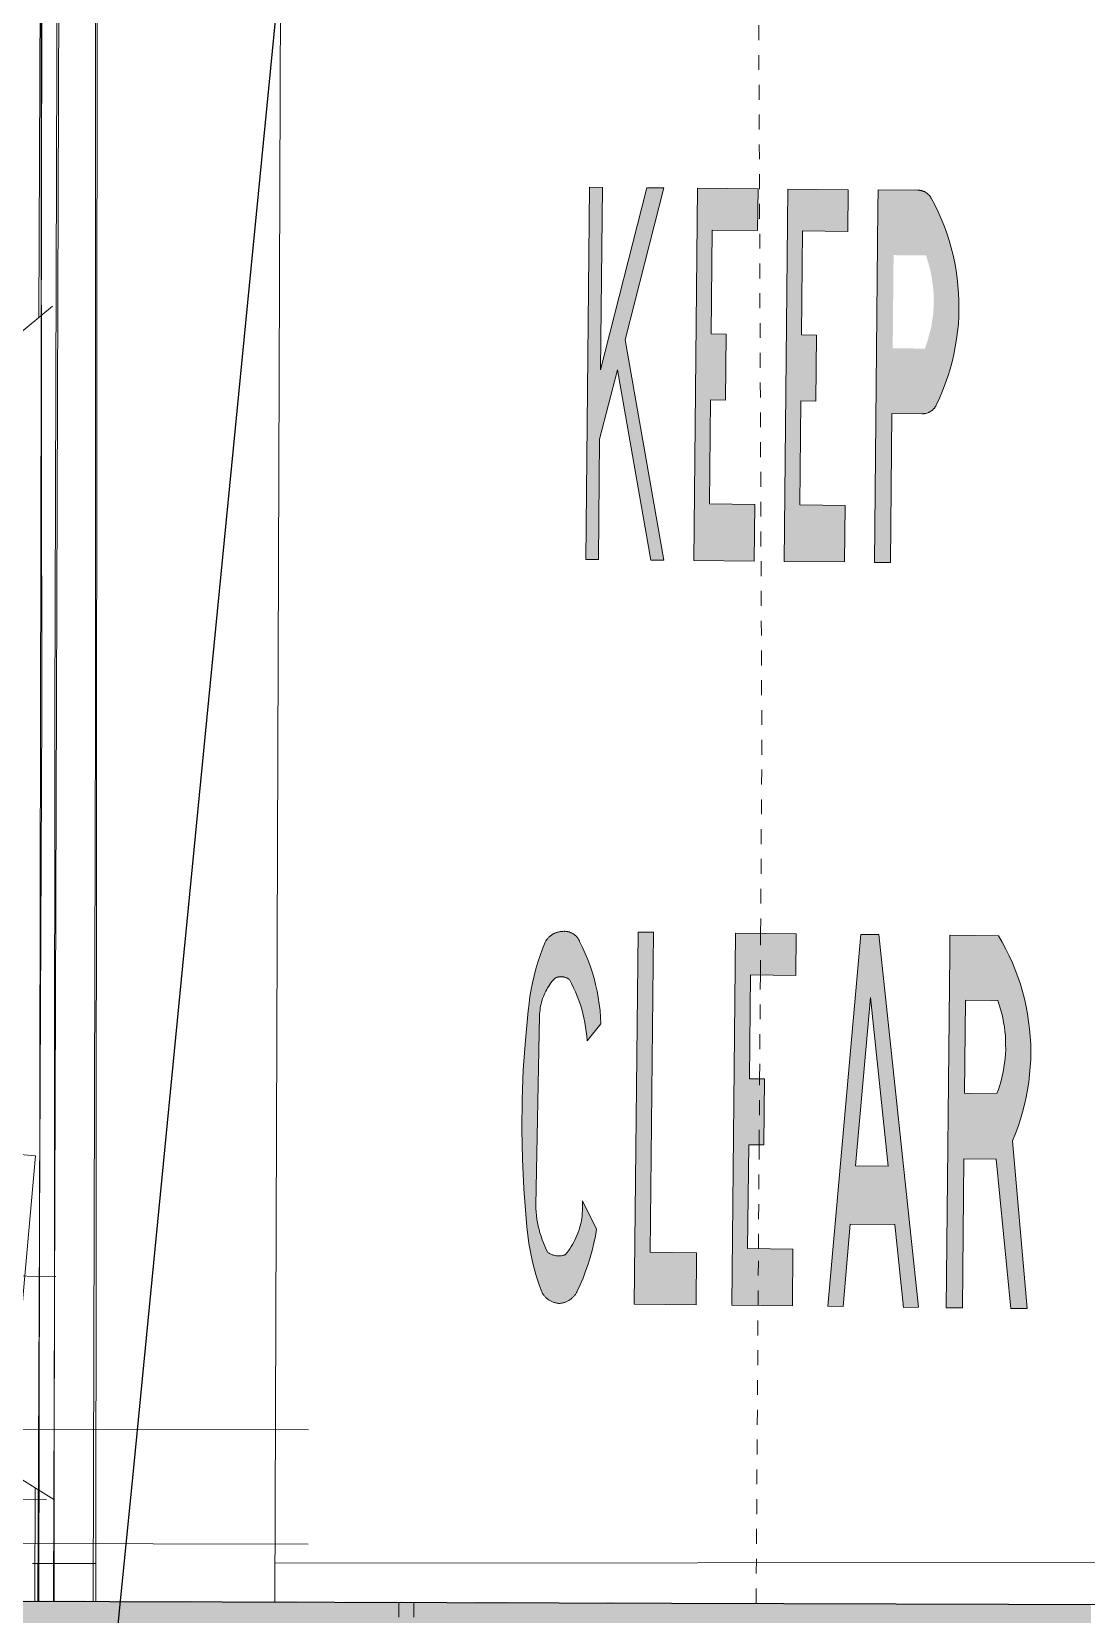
# Model space of a CAD drawing. Header units: metres. Extents: x -902 to -724, y 0 to 650.
# Drawn here: x -798.15 to -791.06, y 594.29 to 604.92 of the extents above; entities that cross this region are included whole.
import ezdxf

# ---------------------------------------------------------------- set-up
doc = ezdxf.new("R2010")
doc.units = ezdxf.units.M
doc.linetypes.add('IMPORT-LNMK-LaneLine3 _3_', pattern=[0.012, 0.003, -0.009])
doc.linetypes.add('JacobsDash', pattern=[0.0045, 0.003, -0.0015])
for name, color, linetype, lineweight in [('BRIDGE-ABUTMENT-CONC', 7, 'Continuous', 50), ('BRIDGE-FRAMING-LINE-18-HID', 7, 'JacobsDash', 15), ('D-BDGE-FLOOR', 7, 'Continuous', 50), ('D-BDGE-LINE', 7, 'Continuous', 9)]:
    doc.layers.add(name, color=color, linetype=linetype, lineweight=lineweight)

# ---------------------------------------------------------------- blocks, each defined once
blk = doc.blocks.new('T2DPAA-T2D-C3S-RW-M2D-100010_dwg-40802999-DRG-2871011 - SITE PLAN')
at = {"color": 9, "lineweight": 25, "true_color": 0xc3c3c3, "flags": 128}
for points in [[(252.737, -114.457), (254.547, -114.475), (255.215, -114.482), (257.611, -114.506), (261.78, -114.547)], [(261.781, -114.547), (262.611, -114.556), (267.61, -114.606), (272.61, -114.656), (273.034, -114.66), (273.417, -114.664)]]:
    blk.add_lwpolyline(points, dxfattribs=at)
blk = doc.blocks.new('T2DPAA-T2D-PWC-RW-M2D-100010_RoadDesign_rvt-1-DRG-2871011 - SITE PLAN')
at = {"color": 9, "lineweight": 25, "true_color": 0xc3c3c3, "rotation": 84.9723245667552}
blk.add_blockref('T2DPAA-T2D-C3S-RW-M2D-100010_dwg-40802999-DRG-2871011 - SITE PLAN', (-1807.835, 343.649), dxfattribs=at)
blk = doc.blocks.new('T2DPAA-T2D-PWA-SU-M2D-000002_dwg-40815123-DRG-2871011 - SITE PLAN')
at = {"color": 9, "linetype": 'IMPORT-LNMK-LaneLine3 _3_', "lineweight": 18, "true_color": 0xc0c0c0}
for p, q in [((45.801, 1557.849), (46.243, 1557.885)), ((46.243, 1557.885), (46.938, 1557.941)), ((46.938, 1557.941), (47.216, 1557.964)), ((42.731, 1557.6), (44.726, 1557.762)), ((44.726, 1557.762), (45.105, 1557.793)), ((45.105, 1557.793), (45.801, 1557.849))]:
    blk.add_line(p, q, dxfattribs=at)
at = {"color": 9, "lineweight": 18, "true_color": 0xc0c0c0, "flags": 128}
for points in [[(91.005, 1566.478), (89.818, 1566.384), (81.491, 1565.666), (72.578, 1564.918), (62.761, 1564.068), (60.581, 1563.886), (55.547, 1563.434), (48.283, 1562.818), (42.332, 1562.298)], [(42.354, 1562.038), (48.277, 1562.544), (55.608, 1563.187), (60.62, 1563.597), (62.797, 1563.821), (67.348, 1564.209), (69.347, 1564.37), (76.835, 1565.006), (81.632, 1565.421), (89.836, 1566.059), (91.031, 1566.175)], [(42.322, 1562.407), (48.284, 1562.905), (55.527, 1563.551), (60.593, 1563.962)]]:
    blk.add_lwpolyline(points, dxfattribs=at)
blk.add_lwpolyline([(43.302, 1562.687), (43.302, 1563.354), (44.502, 1563.354), (44.502, 1564.687), (44.102, 1564.687), (44.102, 1563.354), (45.302, 1563.354), (45.302, 1562.687)], close=True, dxfattribs=at)
at = {"color": 9, "linetype": 'IMPORT-LNMK-LaneLine3 _3_', "lineweight": 18, "true_color": 0xc0c0c0, "flags": 128}
blk.add_lwpolyline([(47.217, 1557.964), (48.436, 1558.063), (55.725, 1558.735), (61.419, 1559.15), (67.634, 1559.692), (72.953, 1560.156), (81.863, 1560.925), (90.047, 1561.62), (91.423, 1561.729)], dxfattribs=at)
blk = doc.blocks.new('ASSA_Driveway_dwg-40817344-DRG-2871011 - SITE PLAN')
at = {"lineweight": 18, "true_color": 0xc0c0c0}
for points in [[(0.656, 2.492), (2.108, 2.882), (3.146, 2.713), (3.137, 2.826), (1.893, 3.03), (3.114, 3.124), (3.107, 3.21), (0.615, 3.016), (0.622, 2.932), (1.427, 2.994), (1.901, 2.916), (0.649, 2.58)], [(-4.379, 2.774), (-4.368, 2.717), (-4.353, 2.693), (-4.342, 2.678), (-4.32, 2.66), (-4.292, 2.645), (-4.204, 2.614), (-4.184, 2.608), (-4.104, 2.587), (-3.996, 2.565), (-3.91, 2.554), (-3.86, 2.549), (-3.68, 2.661), (-3.76, 2.654), (-3.776, 2.654), (-3.825, 2.657), (-3.873, 2.666), (-3.921, 2.679), (-3.967, 2.696), (-4.01, 2.718), (-4.05, 2.744), (-4.059, 2.769), (-4.062, 2.795), (-4.058, 2.83), (-4.052, 2.848), (-4.043, 2.863), (-3.992, 2.893), (-3.936, 2.919), (-3.877, 2.941), (-3.817, 2.957), (-3.755, 2.968), (-3.618, 2.978), (-2.415, 3.056), (-2.38, 3.052), (-2.329, 3.04), (-2.296, 3.029), (-2.257, 3.01), (-2.213, 2.981), (-2.203, 2.97), (-2.195, 2.949), (-2.192, 2.923), (-2.195, 2.903), (-2.207, 2.878), (-2.275, 2.836), (-2.354, 2.797), (-2.423, 2.769), (-2.5, 2.745), (-2.605, 2.724), (-2.484, 2.642), (-2.343, 2.667), (-2.262, 2.688), (-2.192, 2.712), (-2.137, 2.733), (-2.046, 2.775), (-1.988, 2.807), (-1.925, 2.846), (-1.905, 2.868), (-1.893, 2.895), (-1.89, 2.963), (-1.898, 2.989), (-1.912, 3.015), (-1.929, 3.035), (-1.951, 3.052), (-1.97, 3.062), (-2.101, 3.097), (-2.156, 3.108), (-2.267, 3.125), (-2.341, 3.132), (-2.43, 3.135), (-2.788, 3.135), (-2.962, 3.128), (-3.137, 3.117), (-3.339, 3.098), (-3.485, 3.081), (-3.823, 3.027), (-4.001, 2.992), (-4.078, 2.971), (-4.141, 2.951), (-4.23, 2.917), (-4.316, 2.876), (-4.338, 2.86), (-4.356, 2.837), (-4.369, 2.812), (-4.378, 2.778)], [(-4.309, 1.839), (-3.96, 1.87), (-3.984, 2.177), (-1.84, 2.344), (-1.848, 2.447), (-4.341, 2.253), (-4.332, 2.146)], [(0.703, 1.887), (1.082, 1.917), (1.059, 2.22), (1.755, 2.275), (1.763, 2.174), (2.205, 2.208), (2.198, 2.309), (2.893, 2.363), (2.92, 2.06), (3.195, 2.081), (3.164, 2.487), (0.671, 2.293), (0.68, 2.18)], [(0.75, 1.283), (1.129, 1.312), (1.106, 1.616), (1.802, 1.67), (1.81, 1.569), (2.252, 1.604), (2.245, 1.704), (2.94, 1.758), (2.967, 1.455), (3.242, 1.477), (3.211, 1.882), (0.718, 1.688), (0.727, 1.575)], [(-4.258, 1.194), (-3.879, 1.223), (-3.902, 1.527), (-3.206, 1.581), (-3.198, 1.48), (-2.756, 1.514), (-2.764, 1.615), (-2.068, 1.669), (-2.045, 1.366), (-1.766, 1.388), (-1.8, 1.793), (-4.29, 1.599), (-4.281, 1.486)]]:
    blk.add_hatch(color=9, dxfattribs=at).paths.add_polyline_path(points)
h = blk.add_hatch(color=9, dxfattribs=at)
h.paths.add_polyline_path([(0.774, 0.975), (1.772, 1.053), (1.788, 0.85), (1.815, 0.787), (1.833, 0.771), (1.854, 0.761), (1.937, 0.732), (2.022, 0.708), (2.109, 0.688), (2.198, 0.674), (2.301, 0.664), (2.396, 0.661), (2.496, 0.665), (2.576, 0.672), (2.715, 0.696), (2.789, 0.714), (2.865, 0.737), (2.919, 0.755), (3.016, 0.795), (3.095, 0.834), (3.161, 0.87), (3.25, 0.929), (3.262, 0.943), (3.275, 0.967), (3.281, 1.011), (3.26, 1.277), (0.765, 1.083)])
h.paths.add_polyline_path([(2.225, 0.87), (2.208, 1.086), (2.832, 1.135), (2.849, 0.918), (2.774, 0.887), (2.7, 0.865), (2.622, 0.848), (2.542, 0.838), (2.461, 0.835), (2.38, 0.84), (2.284, 0.856), (2.227, 0.869)])
h = blk.add_hatch(color=9, dxfattribs=at)
h.paths.add_polyline_path([(-4.205, 0.449), (-4.192, 0.349), (-1.723, 0.834), (-1.733, 0.955), (-4.24, 0.956), (-4.231, 0.854), (-3.678, 0.854), (-3.655, 0.557), (-4.202, 0.45)])
h.paths.add_polyline_path([(-3.267, 0.634), (-3.284, 0.854), (-2.15, 0.853), (-3.265, 0.635)])
h = blk.add_hatch(color=9, dxfattribs=at)
h.paths.add_polyline_path([(-4.139, -0.379), (-3.024, -0.183), (-2.941, -0.207), (-2.855, -0.228), (-2.768, -0.243), (-2.679, -0.253), (-2.55, -0.258), (-2.47, -0.255), (-2.362, -0.246), (-2.278, -0.232), (-2.168, -0.208), (-2.136, -0.2), (-2.052, -0.173), (-1.968, -0.141), (-1.886, -0.104), (-1.807, -0.062), (-1.715, -0.005), (-1.661, 0.032), (-1.686, 0.358), (-4.181, 0.164), (-4.171, 0.055), (-3.174, 0.133), (-3.157, -0.084), (-4.147, -0.27), (-4.146, -0.279)])
h.paths.add_polyline_path([(-2.721, -0.05), (-2.738, 0.167), (-2.114, 0.215), (-2.097, -0.002), (-2.17, -0.031), (-2.246, -0.055), (-2.325, -0.072), (-2.405, -0.082), (-2.506, -0.083), (-2.586, -0.077), (-2.644, -0.068), (-2.719, -0.051)])
at = {"color": 9, "lineweight": 18, "true_color": 0xc0c0c0}
for p, q in [((-8.545, 32.257), (-6.139, 4.294)), ((-5.931, 10.836), (-5.374, 4.36)), ((-4.692, 8.573), (-4.495, 6.14)), ((-6.192, 8.503), (-5.995, 6.071)), ((1.915, 6.818), (5.03, 7.081)), ((-6.67, 5.965), (5.041, 6.957)), ((-6.545, 4.484), (22.907, 6.968)), ((-6.646, 5.681), (5.063, 6.701)), ((-6.681, 6.09), (-5.923, 6.154)), ((-6.392, 5.703), (-6.429, 6.127)), ((-6.286, 4.506), (-5.73, -1.752))]:
    blk.add_line(p, q, dxfattribs=at)
at = {"color": 9, "lineweight": 18, "true_color": 0xc0c0c0, "flags": 128}
for points in [[(-5.99, 6.023), (-4.692, 8.573), (-4.741, 9.165)], [(-4.692, 8.573), (-0.205, 8.962), (1.996, 6.735)], [(-6.679, 6.064), (16.904, 8.093), (22.767, 8.598)]]:
    blk.add_lwpolyline(points, dxfattribs=at)
for points in [[(3.107, 3.21), (3.114, 3.124), (1.893, 3.029), (3.137, 2.826), (3.146, 2.713), (2.108, 2.882), (0.656, 2.492), (0.649, 2.58), (1.901, 2.916), (1.427, 2.994), (0.622, 2.931), (0.615, 3.016)], [(-2.484, 2.642), (-2.44, 2.648), (-2.396, 2.655), (-2.353, 2.664), (-2.31, 2.675), (-2.267, 2.686), (-2.225, 2.7), (-2.183, 2.714), (-2.142, 2.73), (-2.102, 2.748), (-2.062, 2.767), (-2.022, 2.787), (-1.984, 2.809), (-1.946, 2.832), (-1.942, 2.833), (-1.939, 2.835), (-1.936, 2.837), (-1.933, 2.84), (-1.93, 2.842), (-1.927, 2.844), (-1.924, 2.847), (-1.921, 2.849), (-1.918, 2.852), (-1.916, 2.855), (-1.913, 2.857), (-1.911, 2.86), (-1.908, 2.863), (-1.906, 2.867), (-1.904, 2.87), (-1.902, 2.873), (-1.9, 2.876), (-1.898, 2.88), (-1.897, 2.883), (-1.895, 2.886), (-1.894, 2.89), (-1.892, 2.894), (-1.891, 2.897), (-1.89, 2.901), (-1.889, 2.905), (-1.888, 2.908), (-1.888, 2.912), (-1.887, 2.916), (-1.887, 2.92), (-1.886, 2.923), (-1.886, 2.927), (-1.886, 2.931), (-1.886, 2.935), (-1.886, 2.939), (-1.887, 2.942), (-1.887, 2.946), (-1.888, 2.95), (-1.888, 2.954), (-1.889, 2.959), (-1.89, 2.963), (-1.891, 2.968), (-1.892, 2.972), (-1.893, 2.977), (-1.895, 2.981), (-1.896, 2.985), (-1.898, 2.99), (-1.9, 2.994), (-1.902, 2.998), (-1.904, 3.002), (-1.906, 3.006), (-1.908, 3.01), (-1.911, 3.014), (-1.914, 3.017), (-1.916, 3.021), (-1.919, 3.025), (-1.922, 3.028), (-1.925, 3.031), (-1.929, 3.034), (-1.932, 3.038), (-1.935, 3.041), (-1.939, 3.043), (-1.943, 3.046), (-1.946, 3.049), (-1.95, 3.051), (-1.954, 3.054), (-1.958, 3.056), (-1.962, 3.058), (-1.966, 3.06), (-1.97, 3.062), (-2.016, 3.076), (-2.062, 3.088), (-2.108, 3.099), (-2.155, 3.109), (-2.202, 3.117), (-2.249, 3.123), (-2.296, 3.128), (-2.343, 3.132), (-2.391, 3.134), (-2.439, 3.135), (-2.638, 3.137), (-2.838, 3.134), (-3.037, 3.124), (-3.237, 3.109), (-3.435, 3.087), (-3.633, 3.06), (-3.83, 3.026), (-3.886, 3.017), (-3.942, 3.006), (-3.997, 2.994), (-4.052, 2.979), (-4.107, 2.962), (-4.161, 2.944), (-4.214, 2.923), (-4.266, 2.901), (-4.318, 2.877), (-4.322, 2.874), (-4.326, 2.871), (-4.33, 2.868), (-4.333, 2.864), (-4.337, 2.861), (-4.34, 2.857), (-4.344, 2.854), (-4.347, 2.85), (-4.35, 2.846), (-4.353, 2.842), (-4.356, 2.837), (-4.359, 2.833), (-4.361, 2.829), (-4.364, 2.824), (-4.366, 2.82), (-4.368, 2.815), (-4.37, 2.811), (-4.371, 2.806), (-4.373, 2.801), (-4.374, 2.796), (-4.376, 2.791), (-4.377, 2.786), (-4.378, 2.781), (-4.378, 2.776), (-4.379, 2.771), (-4.379, 2.766), (-4.38, 2.761), (-4.38, 2.756), (-4.379, 2.751), (-4.378, 2.746), (-4.377, 2.742), (-4.376, 2.737), (-4.374, 2.732), (-4.373, 2.727), (-4.371, 2.723), (-4.369, 2.718), (-4.367, 2.714), (-4.365, 2.71), (-4.362, 2.705), (-4.36, 2.701), (-4.357, 2.697), (-4.354, 2.693), (-4.351, 2.689), (-4.348, 2.685), (-4.345, 2.681), (-4.341, 2.678), (-4.338, 2.674), (-4.334, 2.671), (-4.33, 2.668), (-4.327, 2.665), (-4.323, 2.662), (-4.319, 2.659), (-4.315, 2.656), (-4.31, 2.653), (-4.306, 2.651), (-4.302, 2.649), (-4.297, 2.647), (-4.293, 2.645), (-4.288, 2.643), (-4.242, 2.626), (-4.196, 2.611), (-4.149, 2.598), (-4.101, 2.586), (-4.054, 2.575), (-4.006, 2.566), (-3.957, 2.559), (-3.909, 2.553), (-3.86, 2.549), (-3.68, 2.661), (-3.697, 2.659), (-3.714, 2.657), (-3.731, 2.655), (-3.747, 2.654), (-3.764, 2.654), (-3.781, 2.654), (-3.798, 2.655), (-3.815, 2.656), (-3.832, 2.658), (-3.849, 2.661), (-3.865, 2.664), (-3.882, 2.667), (-3.898, 2.672), (-3.914, 2.677), (-3.93, 2.682), (-3.946, 2.688), (-3.962, 2.694), (-3.977, 2.701), (-3.992, 2.709), (-4.007, 2.717), (-4.022, 2.725), (-4.036, 2.734), (-4.05, 2.744), (-4.052, 2.748), (-4.054, 2.752), (-4.055, 2.756), (-4.057, 2.761), (-4.058, 2.765), (-4.059, 2.769), (-4.06, 2.774), (-4.061, 2.778), (-4.061, 2.783), (-4.062, 2.787), (-4.062, 2.792), (-4.062, 2.796), (-4.062, 2.801), (-4.062, 2.805), (-4.062, 2.81), (-4.061, 2.814), (-4.06, 2.819), (-4.06, 2.823), (-4.059, 2.827), (-4.058, 2.832), (-4.056, 2.836), (-4.055, 2.84), (-4.053, 2.845), (-4.052, 2.849), (-4.05, 2.853), (-4.048, 2.857), (-4.046, 2.861), (-4.026, 2.874), (-4.005, 2.886), (-3.984, 2.897), (-3.963, 2.907), (-3.941, 2.917), (-3.919, 2.926), (-3.897, 2.934), (-3.874, 2.942), (-3.852, 2.949), (-3.829, 2.954), (-3.805, 2.96), (-3.782, 2.964), (-3.759, 2.967), (-3.735, 2.97), (-2.466, 3.056), (-2.453, 3.057), (-2.44, 3.057), (-2.427, 3.057), (-2.414, 3.056), (-2.4, 3.055), (-2.387, 3.053), (-2.374, 3.051), (-2.361, 3.049), (-2.348, 3.046), (-2.336, 3.042), (-2.323, 3.039), (-2.311, 3.034), (-2.298, 3.03), (-2.286, 3.024), (-2.274, 3.019), (-2.262, 3.013), (-2.251, 3.007), (-2.24, 3), (-2.228, 2.993), (-2.218, 2.985), (-2.207, 2.977), (-2.205, 2.975), (-2.204, 2.972), (-2.202, 2.969), (-2.201, 2.966), (-2.2, 2.964), (-2.198, 2.961), (-2.197, 2.958), (-2.196, 2.955), (-2.195, 2.952), (-2.195, 2.949), (-2.194, 2.946), (-2.193, 2.943), (-2.193, 2.94), (-2.192, 2.937), (-2.192, 2.934), (-2.192, 2.931), (-2.192, 2.928), (-2.192, 2.925), (-2.192, 2.922), (-2.192, 2.919), (-2.193, 2.916), (-2.193, 2.912), (-2.194, 2.909), (-2.194, 2.906), (-2.195, 2.903), (-2.196, 2.9), (-2.197, 2.898), (-2.198, 2.895), (-2.199, 2.892), (-2.2, 2.889), (-2.202, 2.886), (-2.203, 2.884), (-2.205, 2.881), (-2.207, 2.878), (-2.232, 2.861), (-2.259, 2.845), (-2.285, 2.83), (-2.313, 2.816), (-2.34, 2.802), (-2.369, 2.79), (-2.397, 2.778), (-2.426, 2.768), (-2.455, 2.758), (-2.485, 2.749), (-2.515, 2.742), (-2.545, 2.735), (-2.575, 2.729), (-2.605, 2.724)], [(-4.309, 1.839), (-4.341, 2.253), (-1.848, 2.447), (-1.84, 2.344), (-3.984, 2.177), (-3.96, 1.867)], [(1.763, 2.174), (1.755, 2.275), (1.059, 2.22), (1.082, 1.917), (0.703, 1.887), (0.671, 2.293), (3.164, 2.487), (3.195, 2.081), (2.917, 2.06), (2.893, 2.363), (2.198, 2.309), (2.205, 2.208)], [(1.81, 1.569), (1.802, 1.67), (1.106, 1.616), (1.129, 1.312), (0.75, 1.283), (0.718, 1.688), (3.211, 1.882), (3.242, 1.477), (2.964, 1.455), (2.94, 1.758), (2.245, 1.704), (2.252, 1.604)], [(-3.198, 1.48), (-3.206, 1.581), (-3.902, 1.527), (-3.879, 1.223), (-4.258, 1.194), (-4.29, 1.599), (-1.798, 1.793), (-1.766, 1.388), (-2.045, 1.366), (-2.068, 1.669), (-2.764, 1.615), (-2.756, 1.514)], [(3.235, 0.917), (3.238, 0.919), (3.241, 0.921), (3.244, 0.923), (3.247, 0.925), (3.249, 0.928), (3.252, 0.93), (3.254, 0.933), (3.257, 0.936), (3.259, 0.938), (3.261, 0.941), (3.263, 0.944), (3.265, 0.947), (3.267, 0.95), (3.269, 0.953), (3.27, 0.956), (3.272, 0.959), (3.273, 0.963), (3.275, 0.966), (3.276, 0.969), (3.277, 0.973), (3.278, 0.976), (3.279, 0.979), (3.28, 0.983), (3.28, 0.986), (3.281, 0.99), (3.281, 0.993), (3.281, 0.997), (3.281, 1), (3.282, 1.004), (3.281, 1.008), (3.281, 1.011), (3.26, 1.277), (3.136, 1.268), (0.765, 1.083), (0.774, 0.975), (1.772, 1.053), (1.788, 0.85), (1.788, 0.846), (1.788, 0.843), (1.789, 0.839), (1.79, 0.836), (1.79, 0.832), (1.791, 0.829), (1.792, 0.825), (1.794, 0.822), (1.795, 0.819), (1.796, 0.816), (1.798, 0.812), (1.799, 0.809), (1.801, 0.806), (1.803, 0.803), (1.805, 0.8), (1.807, 0.797), (1.809, 0.794), (1.811, 0.791), (1.814, 0.789), (1.816, 0.786), (1.818, 0.784), (1.821, 0.781), (1.824, 0.779), (1.826, 0.777), (1.829, 0.774), (1.832, 0.772), (1.835, 0.77), (1.838, 0.769), (1.841, 0.767), (1.844, 0.765), (1.847, 0.764), (1.851, 0.762), (1.854, 0.761), (1.902, 0.743), (1.952, 0.727), (2.001, 0.713), (2.051, 0.701), (2.102, 0.69), (2.152, 0.681), (2.203, 0.673), (2.255, 0.668), (2.306, 0.664), (2.358, 0.662), (2.409, 0.661), (2.461, 0.663), (2.512, 0.666), (2.564, 0.671), (2.615, 0.677), (2.666, 0.686), (2.716, 0.696), (2.767, 0.708), (2.816, 0.721), (2.866, 0.737), (2.914, 0.754), (2.962, 0.772), (3.01, 0.792), (3.057, 0.814), (3.103, 0.837), (3.148, 0.862), (3.192, 0.889)], [(-3.655, 0.557), (-3.678, 0.854), (-4.232, 0.854), (-4.24, 0.956), (-1.733, 0.955), (-1.723, 0.834), (-4.193, 0.349), (-4.205, 0.449)], [(-2.15, 0.853), (-3.284, 0.854), (-3.267, 0.634)], [(-1.661, 0.032), (-1.686, 0.358), (-1.811, 0.348), (-4.181, 0.164), (-4.172, 0.055), (-3.174, 0.133), (-3.157, -0.084), (-4.147, -0.27), (-4.139, -0.379), (-3.024, -0.183), (-2.975, -0.198), (-2.926, -0.211), (-2.876, -0.223), (-2.826, -0.233), (-2.775, -0.242), (-2.725, -0.248), (-2.674, -0.253), (-2.623, -0.257), (-2.571, -0.258), (-2.52, -0.258), (-2.469, -0.256), (-2.418, -0.252), (-2.367, -0.247), (-2.316, -0.24), (-2.266, -0.231), (-2.216, -0.22), (-2.166, -0.208), (-2.117, -0.194), (-2.068, -0.179), (-2.02, -0.162), (-1.972, -0.143), (-1.925, -0.122), (-1.879, -0.1), (-1.834, -0.077), (-1.789, -0.052), (-1.745, -0.025), (-1.702, 0.003)], [(-2.095, -0.001), (-2.112, 0.216), (-2.735, 0.167), (-2.718, -0.05), (-2.689, -0.058), (-2.659, -0.065), (-2.63, -0.07), (-2.599, -0.075), (-2.569, -0.079), (-2.539, -0.082), (-2.509, -0.084), (-2.478, -0.084), (-2.448, -0.084), (-2.417, -0.083), (-2.387, -0.08), (-2.357, -0.077), (-2.327, -0.073), (-2.297, -0.067), (-2.267, -0.061), (-2.238, -0.053), (-2.208, -0.045), (-2.179, -0.035), (-2.151, -0.025), (-2.123, -0.014)]]:
    blk.add_lwpolyline(points, close=True, dxfattribs=at)
blk = doc.blocks.new('T2DPAA-T2D-PWA-SU-M2D-000100_Survey_rvt-1-DRG-2871011 - SITE PLAN')
at = {"color": 9, "lineweight": 18, "true_color": 0xc0c0c0, "rotation": 84.9723245667552}
for name, p in [('T2DPAA-T2D-PWA-SU-M2D-000002_dwg-40815123-DRG-2871011 - SITE PLAN', (-118.655, 415.297)), ('ASSA_Driveway_dwg-40817344-DRG-2871011 - SITE PLAN', (-1664.711, 600.503))]:
    blk.add_blockref(name, p, dxfattribs=at)

msp = doc.modelspace()

# ---------------------------------------------------------------- hatches: boundary and pattern name
at = {"layer": 'BRIDGE-ABUTMENT-CONC', "lineweight": 5, "true_color": 0xc0c0c0}
msp.add_hatch(color=9, dxfattribs=at).paths.add_polyline_path([(-791.034, 593.26), (-791.032, 594.36), (-801.485, 594.391), (-801.486, 593.291), (-794.012, 593.269)])
at = {"layer": 'D-BDGE-LINE', "true_color": 0xc0c0c0}
h = msp.add_hatch(color=9, dxfattribs=at)
h.paths.add_polyline_path([(-778.973, 585.323), (-778.944, 594.323), (-779.447, 594.324), (-779.462, 589.834), (-779.16, 589.832), (-779.162, 589.816), (-779.46, 589.817), (-779.476, 585.325), (-778.988, 585.323)])
h.paths.add_polyline_path([(-779.486, 585.325), (-779.581, 585.326), (-814.313, 585.43), (-814.205, 586.53), (-779.52, 586.425), (-779.499, 593.225), (-788.212, 593.252), (-788.233, 591.722), (-788.249, 591.643), (-788.268, 591.575), (-788.299, 591.485), (-788.332, 591.407), (-788.37, 591.331), (-788.413, 591.258), (-788.462, 591.187), (-788.515, 591.119), (-788.572, 591.055), (-788.634, 590.995), (-788.699, 590.939), (-788.767, 590.889), (-788.838, 590.843), (-788.91, 590.802), (-788.993, 590.764), (-789.06, 590.737), (-789.07, 590.137), (-789.653, 591.147), (-789.037, 592.036), (-789.044, 591.636), (-788.993, 591.652), (-788.916, 591.681), (-788.842, 591.717), (-788.771, 591.762), (-788.704, 591.813), (-788.634, 591.88), (-788.572, 591.953), (-788.536, 592.003), (-788.494, 592.075), (-788.46, 592.15), (-788.433, 592.226), (-788.415, 593.252), (-801.489, 593.291), (-801.484, 594.391), (-794.012, 594.372), (-813.998, 594.435), (-814.881, 585.433), (-814.881, 585.432), (-814.881, 585.429), (-779.524, 585.325)])
h.paths.add_polyline_path([(-779.172, 585.444), (-779.172, 585.444), (-779.172, 585.452)])
h.paths.add_polyline_path([(-779.148, 589.816), (-779.157, 589.816), (-779.157, 589.833), (-779.148, 589.832), (-779.148, 589.816)])
h.paths.add_polyline_path([(-779.151, 591.284), (-779.15, 591.288), (-779.147, 591.299)])
h.paths.add_polyline_path([(-801.489, 593.291), (-813.538, 593.328), (-813.43, 594.427), (-801.486, 594.391), (-801.489, 593.435)])

# ---------------------------------------------------------------- linework, layer by layer
at = {"layer": 'BRIDGE-FRAMING-LINE-18-HID'}
for p, q in [((-795.684, 593.274), (-795.681, 594.374)), ((-795.583, 593.274), (-795.58, 594.374))]:
    msp.add_line(p, q, dxfattribs=at)
at = {"layer": 'D-BDGE-FLOOR', "lineweight": 25}
msp.add_line((-801.486, 594.391), (-781.871, 594.333), dxfattribs=at)

# ---------------------------------------------------------------- block references
at = {"color": 9, "lineweight": 5, "true_color": 0xc0c0c0}
msp.add_blockref('T2DPAA-T2D-PWA-SU-M2D-000100_Survey_rvt-1-DRG-2871011 - SITE PLAN', (873.236, 0), dxfattribs=at)
at = {"lineweight": 5}
msp.add_blockref('T2DPAA-T2D-PWC-RW-M2D-100010_RoadDesign_rvt-1-DRG-2871011 - SITE PLAN', (873.236, 0), dxfattribs=at)

doc.saveas('drawing.dxf')
